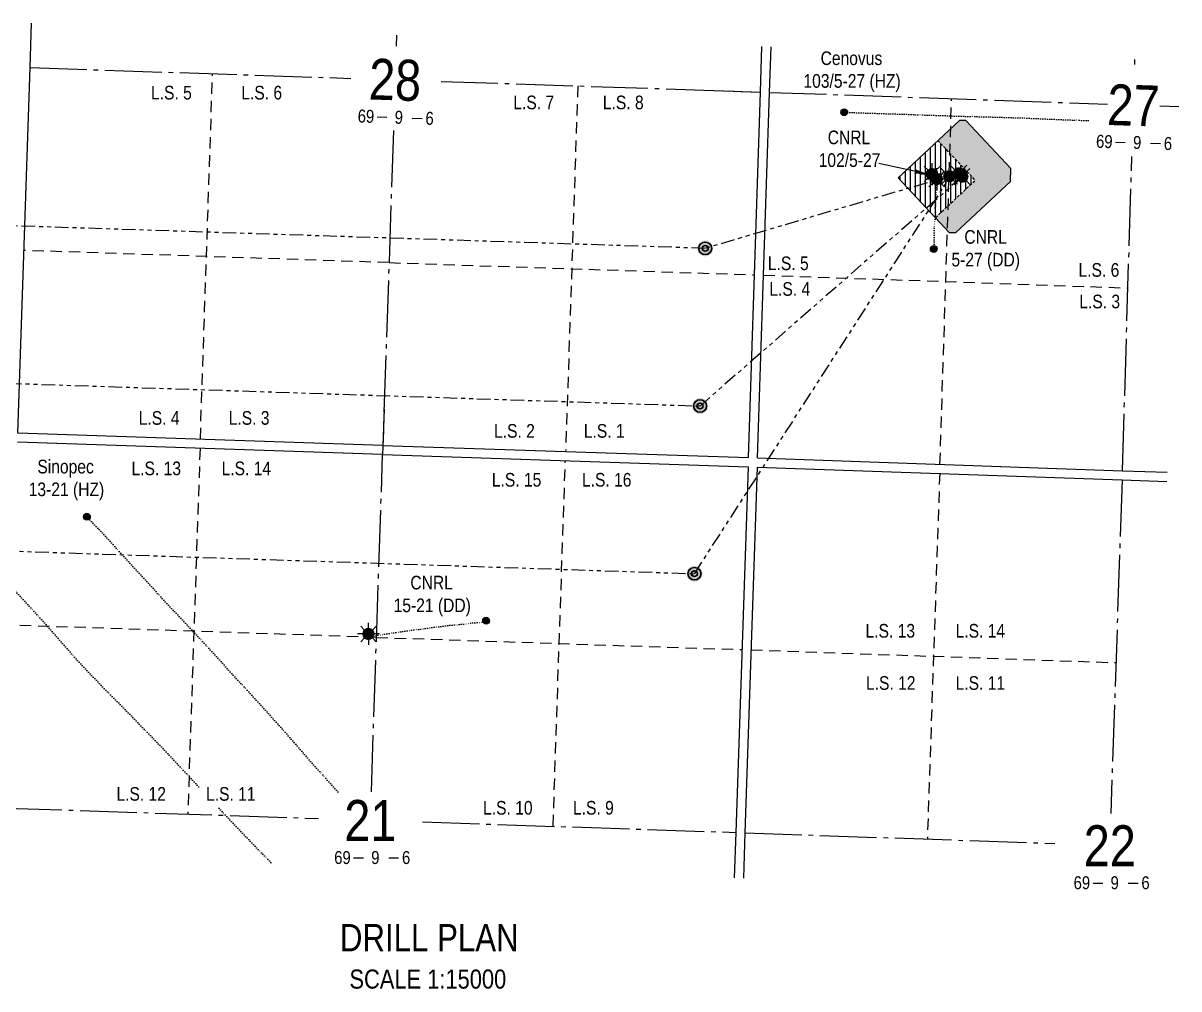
# Model space of a CAD drawing. Extents: x 348646 to 355532, y 6093406 to 6098999.
# Drawn here: x 351206 to 353748, y 6093406 to 6095530 of the extents above; entities that cross this region are included whole.
import ezdxf
from ezdxf.enums import TextEntityAlignment as Align

# ---------------------------------------------------------------- set-up
doc = ezdxf.new("R2010")
doc.units = 0
doc.header["$LTSCALE"] = 5
for name, pattern in [('foc-DOT', [1, 0.2, -0.8]), ('foc-DRILLPATH', [14.75, 6, -1.75, 1.75, -1.75, 1.75, -1.75]), ('foc-LSD', [8, 5, -3]), ('foc-QUARTERLINE', [33, 25, -3, 2, -3]), ('foc-TRAV', [1.875, 1.25, -0.625])]:
    doc.linetypes.add(name, pattern=pattern)
for name, color, linetype in [('10', 1, 'Continuous'), ('9', 3, 'Continuous'), ('AS-DRILL', 8, 'foc-DOT'), ('AS-DRILL-T', 8, 'Continuous'), ('C-WS-S', 8, 'Continuous'), ('DETAIL-T', 7, 'Continuous'), ('L-MON', 1, 'Continuous'), ('L-SEC', 7, 'Continuous'), ('L-SECLBL', 7, 'Continuous'), ('L-SECQ', 8, 'foc-QUARTERLINE'), ('L-SECTION-LSD', 7, 'foc-LSD'), ('P-PDRILLPATH', 12, 'foc-DRILLPATH'), ('P-PROPOSED', 10, 'Continuous'), ('P-PROPOSED-EXISTING-H', 59, 'Continuous'), ('P-PROPOSED-H', 21, 'Continuous'), ('P-TRAV', 4, 'foc-TRAV')]:
    doc.layers.add(name, color=color, linetype=linetype)
doc.styles.add('100L', font='ARIALN.TTF', dxfattribs={"height": 11})
doc.styles.add('80CG', font='ARIALN.TTF', dxfattribs={"height": 10})
doc.styles.add('80L', font='ARIALN.TTF', dxfattribs={"height": 10})
doc.styles.add('SIMPLEX', font='ARIALN.TTF')
doc.dimstyles.new('Compass 5 000', dxfattribs={"dimscale": 5, "dimtxt": 9, "dimasz": 2, "dimexe": 0.2, "dimexo": 0.0625, "dimgap": 0.5, "dimtad": 0, "dimtih": 1, "dimtoh": 1, "dimzin": 0, "dimdsep": 46, "dimtxsty": '80CG', "dimcen": 0.1, "dimse1": 1, "dimse2": 1, "dimclrd": 256, "dimclrt": 256, "dimaunit": 1, "dimadec": 4, "dimazin": 0, "dimtfac": 0.06, "dimtofl": 0, "dimtmove": 0, "dimatfit": 1, "dimfxl": 0.2, "dimtolj": 1, "dimtzin": 0, "dimlwd": -1, "dimarcsym": 0})

# ---------------------------------------------------------------- blocks, each defined once
blk = doc.blocks.new('L-SECLBL')
at = {"layer": '9', "color": 7}
for p, q in [((-5.08, -27.83), (-12.29, -27.83)), ((20.7, -27.83), (13.5, -27.83))]:
    blk.add_line(p, q, dxfattribs=at)
at = {"layer": '10', "color": 2, "style": 'SIMPLEX'}
blk.add_attdef('SEC', text='', height=30, dxfattribs=at).set_placement((0, 0), align=Align.MIDDLE)
at = {"layer": '10', "color": 5, "style": '80L'}
blk.add_attdef('TWP', text='', height=9.5, dxfattribs=at).set_placement((-14.43, -27.37), align=Align.MIDDLE_RIGHT)
blk.add_attdef('RGE', text='', height=9.5, dxfattribs=at).set_placement((3.62, -27.37), align=Align.MIDDLE_CENTER)
blk.add_attdef('MER', text='', height=9.5, dxfattribs=at).set_placement((23.17, -27.37), align=Align.MIDDLE_LEFT)
blk = doc.blocks.new('plbh')
at = {"layer": 'L-MON'}
h = blk.add_hatch(color=255, dxfattribs=at)
h.dxf.hatch_style = 1
edge = h.paths.add_edge_path()
edge.add_arc((0, 0), 1.16, 0, 360)
h = blk.add_hatch(color=256, dxfattribs=at)
h.dxf.hatch_style = 1
h.paths.add_polyline_path([(-0.96, 0, 1), (0.96, 0, 1)])
h.paths.add_polyline_path([(0.91, 0, -1), (-0.91, 0, -1)], flags=16)
h.paths.add_polyline_path([(0.45, 0, -1), (-0.45, 0, -1)], flags=0)
h = blk.add_hatch(color=256, dxfattribs=at)
h.dxf.hatch_style = 1
h.paths.add_polyline_path([(-0.45, 0, 1), (0.45, 0, 1)])
h.paths.add_polyline_path([(0.4, 0, -1), (-0.4, 0, -1)], flags=16)
at = {"layer": 'L-MON', "color": 240}
for radius in [0.96, 0.91, 0.45, 0.4]:
    blk.add_circle((0, 0), radius, dxfattribs=at)
blk = doc.blocks.new('BH-Existing')
at = {"layer": 'AS-DRILL-T'}
h = blk.add_hatch(color=256, dxfattribs=at)
h.dxf.hatch_style = 1
edge = h.paths.add_edge_path()
edge.add_arc((0, 0), 0.5, 0, 360)
blk.add_circle((0, 0), 0.5, dxfattribs=at)
blk = doc.blocks.new('GAS')
h = blk.add_hatch(color=255)
h.dxf.hatch_style = 1
edge = h.paths.add_edge_path()
edge.add_arc((0, 0), 0.9, 0, 360)
for p, q in [((-0.81, 0), (-1.62, 0)), ((-0.57, 0.57), (-1.14, 1.14)), ((0, 0.81), (0, 1.62)), ((0.57, 0.57), (1.14, 1.14)), ((1.62, 0), (0.81, 0)), ((-0.57, -0.57), (-1.14, -1.14)), ((0, -0.81), (0, -1.62)), ((1.14, -1.14), (0.57, -0.57))]:
    blk.add_line(p, q)
blk.add_circle((0, 0), 0.8)
blk = doc.blocks.new('WC')
at = {"layer": 'L-MON'}
h = blk.add_hatch(color=255, dxfattribs=at)
h.dxf.hatch_style = 1
edge = h.paths.add_edge_path()
edge.add_arc((0, 0), 0.9, 0, 360)
at = {"layer": 'L-MON', "color": 240, "flags": 128}
for points in [[(-0.62, 0.5), (-1.23, 1.12)], [(0.52, 0.61), (1.13, 1.21)], [(-1.18, -1.18), (-0.56, -0.57)], [(1.16, -1.18), (0.56, -0.57)]]:
    blk.add_lwpolyline(points, dxfattribs=at)
at = {"layer": 'L-MON', "color": 240}
for radius in [0.8, 0.373]:
    blk.add_circle((0, 0), radius, dxfattribs=at)

msp = doc.modelspace()

# ---------------------------------------------------------------- hatches: boundary and pattern name
at = {"layer": 'P-PROPOSED-EXISTING-H'}
h = msp.add_hatch(dxfattribs=at)
h.set_pattern_fill('ANSI31', color=256, scale=3.49916, angle=45, style=0)
h.set_pattern_definition([(90, (-157.491, -742.09), (-11.109833, 0), [])])
h.paths.add_polyline_path([(353218.002, 6095271.78), (353130.441, 6095189.766), (353212.455, 6095102.206), (353300.015, 6095184.22)])
at = {"layer": 'P-PROPOSED-H'}
h = msp.add_hatch(color=256, dxfattribs=at)
h.dxf.hatch_style = 1
h.paths.add_polyline_path([(353243.027, 6095069.609), (353257.136, 6095069.148), (353377.333, 6095181.742), (353378.256, 6095210.005), (353279.37, 6095315.569), (353265.238, 6095316.03), (353218.017, 6095271.795), (353300.034, 6095184.239), (353212.478, 6095102.221)])

# ---------------------------------------------------------------- linework, layer by layer
at = {"layer": 'AS-DRILL', "flags": 128}
for points in [[(353548.712, 6095315.527), (353522.769, 6095316.531), (353494.081, 6095317.653), (353465.393, 6095318.794), (353436.61, 6095320.098), (353407.842, 6095321.251), (353379.117, 6095322.174), (353350.444, 6095323.134), (353321.705, 6095323.957), (353293.003, 6095324.648), (353264.271, 6095325.35), (353235.511, 6095326.433), (353206.766, 6095327.356), (353178.02, 6095328.249), (353149.356, 6095329.509), (353120.568, 6095330.333), (353091.8, 6095331.157), (353062.939, 6095332.204), (353034.202, 6095333.086), (353018.844, 6095333.679), (353011.85, 6095334.004)], [(353215.228, 6095186.993), (353215.228, 6095186.993), (353215.204, 6095186.864), (353214.953, 6095186.212), (353214.708, 6095184.839), (353214.865, 6095183.523), (353215.2, 6095182.452), (353215.608, 6095181.488), (353216.069, 6095181.202), (353216.266, 6095181.086), (353216.424, 6095181.041), (353216.452, 6095181.26), (353216.442, 6095181.27), (353216.41, 6095181.201), (353216.352, 6095180.983), (353216.279, 6095180.585), (353216.181, 6095180.028), (353216.018, 6095179.323), (353215.792, 6095178.54), (353215.533, 6095177.648), (353215.309, 6095176.615), (353215.121, 6095175.44), (353214.959, 6095174.165), (353214.845, 6095172.818), (353214.828, 6095171.388), (353214.891, 6095169.935), (353214.942, 6095168.463), (353214.943, 6095166.942), (353214.83, 6095165.325), (353214.644, 6095163.63), (353214.426, 6095161.836), (353214.194, 6095159.973), (353213.981, 6095158.019), (353213.795, 6095156.024), (353213.649, 6095153.987), (353213.531, 6095151.92), (353213.442, 6095149.812), (353213.291, 6095147.656), (353213.038, 6095145.403), (353212.771, 6095143.05), (353212.573, 6095140.665), (353212.446, 6095138.318), (353212.379, 6095135.969), (353212.35, 6095133.549), (353212.32, 6095131.109), (353212.271, 6095128.699), (353212.192, 6095126.26), (353212.12, 6095123.771), (353212.124, 6095121.14), (353212.205, 6095118.396), (353212.291, 6095115.541), (353212.336, 6095112.628), (353212.39, 6095109.695), (353212.425, 6095106.782), (353212.363, 6095103.983), (353212.146, 6095101.299), (353211.759, 6095098.67), (353211.185, 6095096.087), (353210.593, 6095093.585), (353210.111, 6095091.08), (353209.734, 6095088.451), (353209.473, 6095085.668), (353209.36, 6095082.81), (353209.384, 6095079.888), (353209.475, 6095076.863), (353209.604, 6095073.767), (353209.733, 6095070.671), (353209.806, 6095067.707), (353209.857, 6095064.984), (353209.945, 6095062.46), (353210.026, 6095060.036), (353210.02, 6095057.715), (353209.915, 6095055.417), (353209.866, 6095054.549), (353209.684, 6095050.502), (353208.883, 6095033.34)], [(351750.825, 6093684.084), (351739.552, 6093695.438), (351726.03, 6093709.039), (351712.779, 6093722.651), (351699.457, 6093736.536), (351686.141, 6093750.58), (351672.882, 6093764.583), (351659.644, 6093778.565), (351646.385, 6093792.547), (351633.166, 6093806.538), (351619.995, 6093820.738), (351606.901, 6093834.865), (351593.724, 6093848.915), (351580.605, 6093862.883), (351567.652, 6093876.735), (351554.398, 6093890.848), (351541.209, 6093904.848), (351528.069, 6093918.767), (351514.76, 6093932.761), (351501.41, 6093946.706), (351488.008, 6093960.604), (351474.65, 6093974.289), (351461.203, 6093988.028), (351447.868, 6094001.833), (351434.552, 6094015.597), (351421.055, 6094029.337), (351407.602, 6094042.876), (351394.098, 6094056.386), (351380.725, 6094069.962), (351367.458, 6094083.685), (351354.241, 6094097.416), (351341.053, 6094111.406), (351328.008, 6094125.512), (351315.056, 6094139.704), (351302.464, 6094153.895), (351289.82, 6094168.298), (351277.149, 6094182.831), (351264.417, 6094197.317), (351251.645, 6094211.794), (351238.779, 6094226.173), (351225.808, 6094240.376), (351212.719, 6094254.654), (351199.823, 6094268.724), (351186.809, 6094282.849), (351173.717, 6094297.046), (351160.782, 6094311.138), (351147.707, 6094325.234), (351134.718, 6094339.208), (351121.536, 6094353.378), (351108.389, 6094367.437), (351095.411, 6094381.42), (351082.539, 6094395.31), (351069.428, 6094409.538), (351056.483, 6094423.63), (351043.428, 6094437.716), (351030.284, 6094451.855), (351017.324, 6094465.788), (351004.177, 6094479.817), (350991.067, 6094493.754), (350977.96, 6094507.812), (350964.971, 6094521.785), (350951.91, 6094535.691), (350938.684, 6094549.773), (350925.577, 6094563.791), (350912.727, 6094577.729), (350899.798, 6094592.011), (350886.826, 6094606.195), (350873.826, 6094620.129), (350860.611, 6094634.24), (350847.552, 6094648.226), (350834.434, 6094662.234), (350821.371, 6094676.08), (350808.103, 6094690.073), (350794.853, 6094704.025), (350781.551, 6094717.929), (350778.483, 6094721.148)], [(351898.004, 6093839.077), (351893.344, 6093844.4), (351886.946, 6093851.594), (351880.538, 6093858.758), (351867.671, 6093873.088), (351861.152, 6093880.266), (351854.632, 6093887.364), (351848.141, 6093894.48), (351841.785, 6093901.703), (351835.46, 6093908.974), (351829.184, 6093916.224), (351822.88, 6093923.535), (351816.583, 6093930.736), (351810.227, 6093937.988), (351803.921, 6093945.219), (351797.615, 6093952.47), (351791.282, 6093959.791), (351778.62, 6093974.265), (351772.271, 6093981.437), (351765.844, 6093988.652), (351752.957, 6094002.982), (351739.969, 6094017.266), (351733.528, 6094024.361), (351727.047, 6094031.478), (351713.989, 6094045.764), (351707.489, 6094052.901), (351701.01, 6094060.037), (351694.479, 6094067.146), (351687.928, 6094074.234), (351674.743, 6094088.315), (351661.651, 6094102.512), (351655.214, 6094109.727), (351648.825, 6094116.87), (351635.916, 6094131.152), (351622.947, 6094145.425), (351609.962, 6094159.529), (351596.848, 6094173.636), (351583.623, 6094187.728), (351576.978, 6094194.72), (351570.345, 6094201.741), (351557.17, 6094215.841), (351543.957, 6094230.002), (351530.761, 6094244.073), (351517.565, 6094258.133), (351504.525, 6094272.359), (351491.577, 6094286.671), (351478.546, 6094300.907), (351465.362, 6094315.017), (351452.239, 6094329.175), (351439.229, 6094343.42), (351426.281, 6094357.732), (351413.436, 6094372.121), (351400.406, 6094386.377), (351387.333, 6094400.533), (351374.227, 6094414.601), (351360.928, 6094428.555), (351358.286, 6094431.303), (351345.805, 6094444.269)], [(351965.185, 6094186.752), (351965.185, 6094186.752), (351965.22, 6094186.601), (351965.342, 6094185.456), (351965.547, 6094184.089), (351965.956, 6094182.525), (351965.996, 6094182.223), (351966.021, 6094182.082), (351966.087, 6094181.96), (351966.213, 6094181.846), (351966.431, 6094181.768), (351966.76, 6094181.728), (351967.189, 6094181.713), (351967.701, 6094181.746), (351968.303, 6094181.807), (351969.036, 6094181.882), (351969.86, 6094182.005), (351970.736, 6094182.156), (351971.681, 6094182.305), (351972.706, 6094182.442), (351973.88, 6094182.533), (351975.213, 6094182.609), (351976.657, 6094182.691), (351978.191, 6094182.801), (351979.817, 6094182.937), (351981.533, 6094183.11), (351983.352, 6094183.35), (351985.283, 6094183.647), (351987.344, 6094183.959), (351989.544, 6094184.226), (351991.845, 6094184.521), (351994.107, 6094184.836), (351996.561, 6094185.235), (351999.149, 6094185.72), (352001.877, 6094186.23), (352004.706, 6094186.747), (352007.524, 6094187.264), (352010.413, 6094187.779), (352013.38, 6094188.261), (352016.406, 6094188.692), (352019.401, 6094189.093), (352025.322, 6094189.938), (352031.392, 6094190.758), (352037.624, 6094191.622), (352043.76, 6094192.6), (352049.703, 6094193.524), (352055.49, 6094194.234), (352061.564, 6094194.883), (352064.658, 6094195.231), (352067.691, 6094195.601), (352070.745, 6094195.971), (352073.81, 6094196.36), (352076.815, 6094196.771), (352079.731, 6094197.215), (352082.607, 6094197.65), (352085.511, 6094198.034), (352088.474, 6094198.376), (352091.537, 6094198.705), (352094.56, 6094199.046), (352097.525, 6094199.458), (352100.452, 6094199.922), (352103.398, 6094200.365), (352106.353, 6094200.777), (352109.307, 6094201.16), (352112.26, 6094201.492), (352115.211, 6094201.795), (352118.154, 6094202.148), (352121.079, 6094202.542), (352124.063, 6094202.923), (352127.127, 6094203.282), (352133.133, 6094203.974), (352136.078, 6094204.377), (352138.993, 6094204.801), (352141.969, 6094205.233), (352147.995, 6094205.915), (352150.935, 6094206.168), (352153.813, 6094206.383), (352156.691, 6094206.578), (352159.6, 6094206.802), (352162.58, 6094207.063), (352165.522, 6094207.366), (352168.473, 6094207.649), (352171.444, 6094207.921), (352174.325, 6094208.226), (352177.147, 6094208.553), (352179.82, 6094208.895), (352182.395, 6094209.29), (352184.908, 6094209.657), (352187.35, 6094209.967), (352189.688, 6094210.19), (352191.926, 6094210.386), (352194.055, 6094210.616), (352196.184, 6094210.876), (352198.235, 6094211.168), (352200.205, 6094211.443), (352202.113, 6094211.64), (352203.917, 6094211.751), (352205.63, 6094211.814), (352207.222, 6094211.842), (352208.703, 6094211.853), (352210.095, 6094211.887), (352211.417, 6094211.933), (352212.65, 6094211.992), (352213.744, 6094212.096), (352214.678, 6094212.216), (352215.514, 6094212.358), (352216.972, 6094212.6), (352218.126, 6094212.702), (352218.965, 6094212.644), (352219.432, 6094212.539), (352219.619, 6094212.442), (352219.795, 6094212.337), (352219.962, 6094212.231), (352220.059, 6094212.138), (352220.166, 6094212.044), (352220.273, 6094211.971), (352220.504, 6094211.983), (352221.04, 6094212.175), (352221.324, 6094212.276), (352221.669, 6094212.435), (352222.3, 6094212.754), (352223.049, 6094213.019), (352223.19, 6094213.035), (352223.201, 6094213.064), (352223.225, 6094213.194), (352223.306, 6094213.511), (352223.372, 6094213.709), (352224.027, 6094215.669)]]:
    msp.add_lwpolyline(points, dxfattribs=at)
at = {"layer": 'C-WS-S', "color": 3, "flags": 128}
msp.add_lwpolyline([(351207.187, 6095030.118), (351207.219, 6095030.116)], dxfattribs=at)
at = {"layer": 'L-SEC'}
for p, q in [((351220.674, 6095432.14), (351223.959, 6095530.043)), ((352827.453, 6095378.459), (352830.74, 6095478.381)), ((352847.554, 6095377.798), (352850.84, 6095477.68)), ((351193.695, 6094628.113), (351220.685, 6095432.32)), ((352800.996, 6094574.234), (352827.453, 6095378.459)), ((352821.096, 6094573.533), (352847.554, 6095377.798)), ((351996.997, 6094601.117), (351193.764, 6094628.093)), ((351996.322, 6094581.016), (351193.09, 6094607.992)), ((351996.994, 6094601.117), (352801.006, 6094574.234)), ((351996.322, 6094581.016), (352800.334, 6094554.133)), ((352821.096, 6094573.533), (353623.873, 6094545.543)), ((352800.334, 6094554.133), (352773.225, 6093749.893)), ((352820.435, 6094553.455), (352793.326, 6093749.215)), ((352820.434, 6094553.432), (353623.172, 6094525.443)), ((353623.873, 6094545.543), (353722.308, 6094542.111)), ((353623.172, 6094525.443), (353721.665, 6094522.028)), ((352773.225, 6093749.893), (352769.91, 6093649.972)), ((352793.326, 6093749.215), (352790.01, 6093649.273))]:
    msp.add_line(p, q, dxfattribs=at)
at = {"layer": 'L-SECQ'}
for p, q in [((351971.547, 6093839.077), (351996.322, 6094581.016)), ((353623.172, 6094525.443), (353598.184, 6093791.847)), ((351165.966, 6093803.629), (351855.108, 6093780.588)), ((352084.393, 6093772.923), (352773.225, 6093749.893)), ((352793.325, 6093749.195), (353475.141, 6093725.514))]:
    msp.add_line(p, q, dxfattribs=at)
at = {"layer": 'L-SECQ', "flags": 128}
for points in [[(352027.158, 6095503.503), (352026.36, 6095479.676)], [(351220.675, 6095432.164), (351926.42, 6095408.593)], [(353650.817, 6095439.238), (353651.136, 6095449.78)], [(352125.104, 6095401.957), (352827.454, 6095378.498)], [(352727.532, 6095381.796), (352827.453, 6095378.459)], [(352847.553, 6095377.758), (353590.703, 6095351.85)], [(353706.104, 6095347.827), (353748.029, 6095346.365)], [(352020.134, 6095293.927), (351996.242, 6094581.025)], [(353623.781, 6094545.546), (353644.682, 6095236.436)], [(351999.583, 6094680.693), (351996.916, 6094601.119)], [(351996.242, 6094581.018), (351996.241, 6094580.986)]]:
    msp.add_lwpolyline(points, dxfattribs=at)
at = {"layer": 'L-SECTION-LSD', "flags": 128}
for points in [[(351595.378, 6094614.605), (351622.277, 6095418.829)], [(352425.661, 6095391.918), (352398.995, 6094587.675)], [(353222.484, 6094559.538), (353247.933, 6095363.627)], [(352010.433, 6095003.227), (351207.219, 6095030.116)], [(352010.433, 6095003.227), (352814.224, 6094976.338)], [(352834.325, 6094975.665), (353636.093, 6094947.519)], [(351594.706, 6094594.504), (351567.717, 6093790.213)], [(352371.346, 6093763.345), (352398.328, 6094567.574)], [(353221.827, 6094540.04), (353194.678, 6093735.255)], [(351982.854, 6094178.892), (351179.528, 6094205.81)], [(351982.854, 6094178.892), (352786.779, 6094152.007)], [(352806.88, 6094151.335), (353609.601, 6094123.379)]]:
    msp.add_lwpolyline(points, dxfattribs=at)
at = {"layer": 'P-PDRILLPATH', "flags": 128}
for points in [[(352682.372, 6094319.001), (353250.618, 6095200.369)], [(353271.49, 6095192.377), (352694.701, 6094687.863)], [(353264.66, 6095199.677), (352706.107, 6095034.592)], [(352706.107, 6095034.592), (348904.357, 6095158.13)], [(349329.289, 6094798.354), (352694.701, 6094687.863)], [(350421.543, 6094393.914), (352682.372, 6094319.001)]]:
    msp.add_lwpolyline(points, dxfattribs=at)
at = {"layer": 'P-PROPOSED', "flags": 128}
msp.add_lwpolyline([(353130.441, 6095189.766), (353242.997, 6095069.61), (353257.129, 6095069.148), (353377.314, 6095181.732), (353378.237, 6095209.994), (353279.351, 6095315.558), (353265.22, 6095316.02), (353130.441, 6095189.766)], close=True, dxfattribs=at)
at = {"layer": 'P-TRAV', "flags": 128}
msp.add_lwpolyline([(353212.455, 6095102.206), (353300.015, 6095184.22), (353218.002, 6095271.78)], dxfattribs=at)

# ---------------------------------------------------------------- block references
at = {"layer": 'AS-DRILL-T'}
for p, xscale, yscale, zscale in [((353011.85, 6095334.004), 14.9999999999999, 14.9999999999999, 14.9999999999999), ((353208.883, 6095033.34), 14.9999999999999, 14.9999999999999, 14.9999999999999), ((351345.805, 6094444.269), 14.99639999999991, 14.99639999999991, 29.99849863199982), ((352224.027, 6094215.669), 14.99639999999998, 14.99639999999998, 29.9999999999998)]:
    msp.add_blockref('BH-Existing', p, dxfattribs=dict(at, xscale=xscale, yscale=yscale, zscale=zscale))
at = {"layer": 'C-WS-S', "color": 5}
for p, xscale, yscale, zscale in [((353204.977, 6095197.938), 14.99639999999991, 14.99639999999991, 14.99639999999991), ((353215.228, 6095186.993), 14.99639999999991, 14.99639999999991, 14.99639999999991), ((351965.22, 6094186.601), 14.9999999999999, 14.9999999999999, 14.9999999999999)]:
    msp.add_blockref('GAS', p, dxfattribs=dict(at, xscale=xscale, yscale=yscale, zscale=zscale))
at = {"layer": 'L-MON', "color": 5, "xscale": 14.99639999999999, "yscale": 14.99639999999999, "zscale": 14.99639999999999}
for p in [(353243.284, 6095193.269), (353264.714, 6095199.639), (353271.544, 6095192.339)]:
    msp.add_blockref('WC', p, dxfattribs=at)
at = {"layer": 'L-MON', "color": 5, "linetype": 'Continuous', "xscale": 14.9963999999999, "yscale": 14.9963999999999, "zscale": 14.9963999999999}
for p in [(352706.107, 6095034.592), (352694.701, 6094687.863), (352682.372, 6094319.001)]:
    msp.add_blockref('plbh', p, dxfattribs=at)
at = {"layer": 'L-SECLBL', "xscale": 3.000000000000001, "yscale": 3.000000000000001, "zscale": 3.000000000000001, "rotation": 358.1311549704296}
for p, values in [((352023.868, 6095405.338), {'SEC': '28', 'TWP': '69', 'RGE': '9', 'MER': '6'}), ((353648.113, 6095349.848), {'SEC': '27', 'TWP': '69', 'RGE': '9', 'MER': '6'})]:
    msp.add_blockref('L-SECLBL', p, dxfattribs=at).add_auto_attribs(values)
at = {"layer": 'L-SECLBL', "xscale": 2.999279999999988, "yscale": 2.999279999999988, "zscale": 2.999279999999988}
for p, values in [((351969.467, 6093776.798), {'SEC': '21', 'TWP': '69', 'RGE': '9', 'MER': '6'}), ((353596.03, 6093721.315), {'SEC': '22', 'TWP': '69', 'RGE': '9', 'MER': '6'})]:
    msp.add_blockref('L-SECLBL', p, dxfattribs=at).add_auto_attribs(values)

# ---------------------------------------------------------------- texts
at = {"layer": 'AS-DRILL-T', "attachment_point": 1, "style": '80L'}
for s, width, gutter_width, insert, char_height in [('\\pi39.72708;Cenovus\\P\\pi1.99175;103/5-27 (HZ)', 212.12128, 150, (352920.162, 6095467.886), 30), ('\\pi21.86712;CNRL\\P\\pi1.99127;102/5-27', 134.30596, 149.964, (352953.662, 6095293.684), 29.9928), ('\\pi31.75776;CNRL\\P\\pi3.38122;5-27 (DD)', 154.08724, 149.964, (353244.303, 6095074.782), 29.9928), ('\\pi21.01289;Sinopec\\P\\pi1.99175;13-21 (HZ)', 164.3382, 150, (351215.816, 6094569.608), 30), ('\\pi38.77551;CNRL\\P\\pi1.99175;15-21 (DD)', 168.14447, 150, (352018.589, 6094314.441), 30)]:
    msp.add_mtext_dynamic_manual_height_columns(s, width=width, gutter_width=gutter_width, heights=[0], dxfattribs=dict(at, insert=insert, char_height=char_height))
at = {"layer": 'DETAIL-T', "color": 3, "insert": (351754.909, 6093548.377), "char_height": 59.9856, "width": 677.33999, "attachment_point": 1, "style": '80CG'}
msp.add_mtext('\\pi147.46078;DRILL PLAN\\P\\pi168.46188;{\\H0.7x;SCALE 1:15000}', dxfattribs=at)
at = {"layer": 'L-SECTION-LSD', "linetype": 'Continuous', "style": '100L'}
for s, p in [('L.S. 5', (352843.888, 6094986.771)), ('L.S. 6', (353527.173, 6094972.162)), ('L.S. 4', (352847.13, 6094930.319)), ('L.S. 3', (353528.855, 6094902.735))]:
    msp.add_text(s, height=30, dxfattribs=at).set_placement(p)
at = {"layer": 'L-SECTION-LSD', "char_height": 29.9928, "attachment_point": 1, "style": '100L', "bg_fill": 3, "box_fill_scale": 1.5, "bg_fill_color": 256, "bg_fill_transparency": 0}
for s, width, insert in [('\\pi6.68145;L.S. 12', 111.30845, (353053.019, 6094093.597)), ('L.S. 11', 109.32224, (353256.848, 6094093.597))]:
    msp.add_mtext_dynamic_manual_height_columns(s, width=width, gutter_width=164.96, heights=[0], dxfattribs=dict(at, insert=insert))

# ---------------------------------------------------------------- leaders
at = {"layer": 'AS-DRILL-T', "path_type": 1}
msp.add_leader([(353196.432, 6095197.451), (353087.816, 6095221.316)], dimstyle='Compass 5 000', override={"dimasz": 6}, dxfattribs=at)

# ---------------------------------------------------------------- next in the draw order: texts
at = {"layer": 'L-SECTION-LSD', "attachment_point": 1, "style": '100L', "bg_fill": 3, "box_fill_scale": 1.5, "bg_fill_color": 256, "bg_fill_transparency": 0}
for s, width, gutter_width, insert, char_height in [('\\pi5.27573;L.S. 5', 91.20343, 165, (351481.515, 6095392.095), 30), ('L.S. 6', 91.4494, 165, (351685.394, 6095392.095), 30), ('\\pi6.91835;L.S. 7', 92.64141, 165, (352276.943, 6095370.573), 30), ('L.S. 8', 91.20343, 165, (352480.821, 6095370.573), 30), ('\\pi5.95802;L.S. 4', 91.61968, 165, (351453.856, 6094676.639), 30), ('L.S. 3', 91.12774, 165, (351657.734, 6094676.639), 30), ('\\pi6.42138;L.S. 2', 91.96026, 165, (352235.063, 6094648.171), 30), ('L.S. 1', 89.97357, 165, (352438.942, 6094648.171), 30), ('\\pi5.66501;L.S. 13', 110.47614, 164.96, (351438.246, 6094565.634), 29.9928), ('L.S. 14', 110.96796, 164.96, (351642.076, 6094565.634), 29.9928), ('\\pi5.53608;L.S. 15', 110.5518, 164.96, (352231.052, 6094540.566), 29.9928), ('L.S. 16', 110.79771, 164.96, (352434.881, 6094540.566), 29.9928), ('\\pi5.66501;L.S. 13', 110.47614, 164.96, (353053.019, 6094208.423), 29.9928), ('L.S. 14', 110.96796, 164.96, (353256.848, 6094208.423), 29.9928), ('\\pi6.68145;L.S. 12', 111.30845, 164.96, (351404.141, 6093849.721), 29.9928), ('L.S. 11', 109.32224, 164.96, (351607.97, 6093849.721), 29.9928), ('\\pi6.08579;L.S. 10', 110.83554, 164.96, (352211.291, 6093819.105), 29.9928), ('L.S. 9', 91.55986, 164.96, (352415.12, 6093819.105), 29.9928)]:
    msp.add_mtext_dynamic_manual_height_columns(s, width=width, gutter_width=gutter_width, heights=[0], dxfattribs=dict(at, insert=insert, char_height=char_height))

doc.saveas('drawing.dxf')
